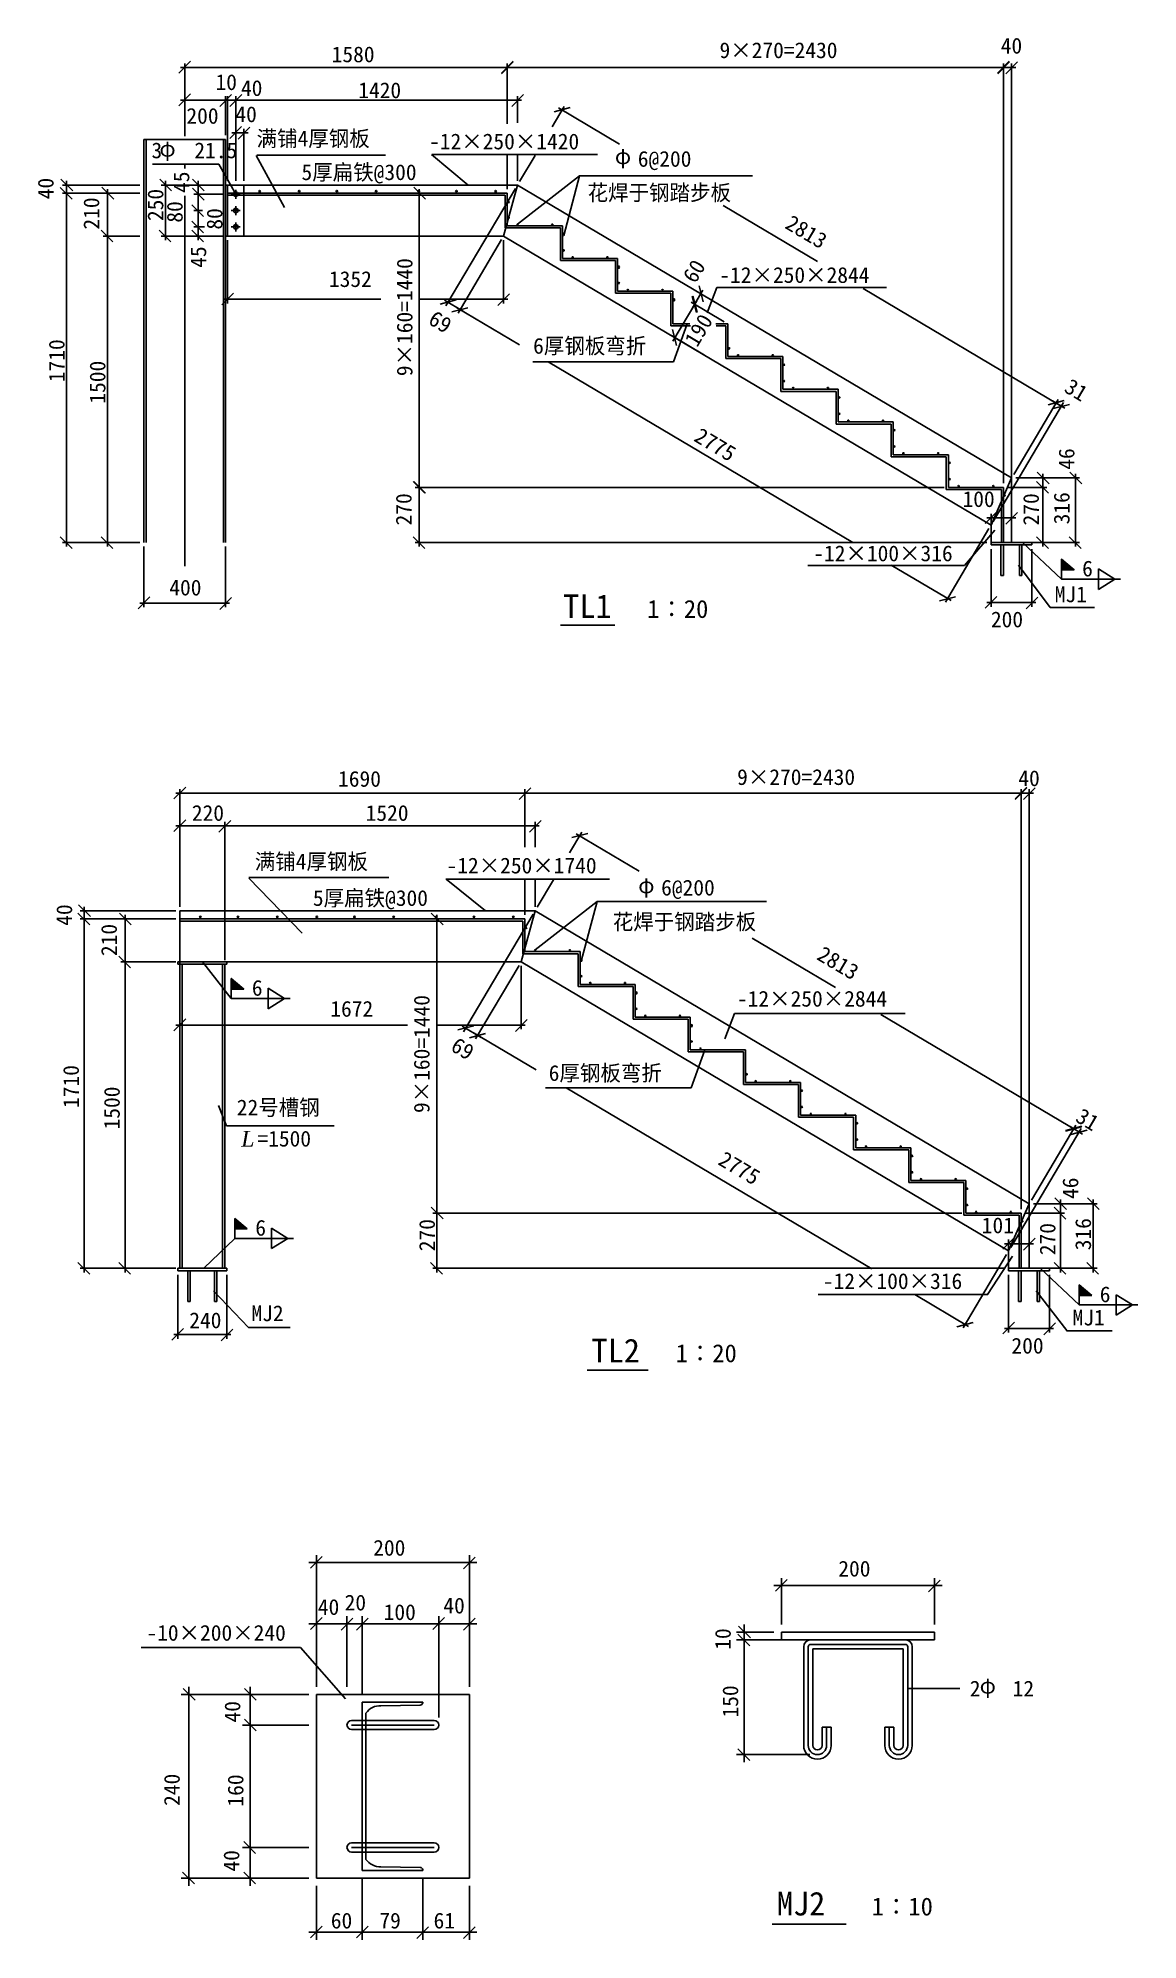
# Model space of a CAD drawing. Header units: metres. Extents: x 4504 to 17972, y 32519 to 55795.
import ezdxf

# ---------------------------------------------------------------- set-up
doc = ezdxf.new("R2010")
doc.units = ezdxf.units.M
for name, color, linetype in [('TITLE', 7, 'Continuous'), ('尺寸', 42, 'Continuous'), ('引线', 9, 'Continuous'), ('文字', 3, 'Continuous'), ('标题', 4, 'Continuous'), ('梯板', 11, 'Continuous'), ('梯梁', 4, 'Continuous'), ('砖墙', 4, 'Continuous'), ('虚线', 1, 'Continuous'), ('螺栓', 11, 'Continuous'), ('轴线', 6, 'Continuous'), ('钢柱', 4, 'Continuous'), ('钢筋', 2, 'Continuous')]:
    doc.layers.add(name, color=color, linetype=linetype)

# ---------------------------------------------------------------- blocks, each defined once
blk = doc.blocks.new('_ARCHTICK')
at = {"color": 0, "linetype": 'ByBlock'}
blk.add_lwpolyline([(-0.76, -0.82), (0.77, 0.73)], dxfattribs=at)

msp = doc.modelspace()

# ---------------------------------------------------------------- hatches: boundary and pattern name
at = {"layer": '梯板'}
h = msp.add_hatch(dxfattribs=at)
h.set_pattern_fill('SOLID')
h.paths.add_polyline_path([(17036.72, 49417.67), (17036.72, 49287.91), (17190.19, 49287.91)])
h = msp.add_hatch(dxfattribs=at)
h.set_pattern_fill('SOLID')
h.paths.add_polyline_path([(6870.54, 44285.44), (6870.54, 44155.68), (7024.01, 44155.68)])
h = msp.add_hatch(dxfattribs=at)
h.set_pattern_fill('SOLID')
h.paths.add_polyline_path([(6912.56, 41349.57), (6912.56, 41219.81), (7066.03, 41219.81)])
h = msp.add_hatch(dxfattribs=at)
h.set_pattern_fill('SOLID')
h.paths.add_polyline_path([(17252.35, 40535.44), (17252.35, 40405.68), (17405.83, 40405.68)])

# ---------------------------------------------------------------- linework, layer by layer
at = {"layer": '尺寸'}
for p, q in [((6250.32, 55434.25), (10300.32, 55434.25)), ((6300.32, 54605.04), (6300.32, 55484.25)), ((16375.32, 55434.25), (10200.32, 55434.25)), ((10250.32, 54744.18), (10250.32, 55484.25)), ((16275.32, 55434.25), (16475.32, 55434.25)), ((16325.32, 50346.02), (16325.32, 55484.25)), ((16325.32, 50346.02), (16325.32, 55484.25)), ((16425.32, 50346.02), (16425.32, 55484.25)), ((6850.32, 55034.25), (6250.32, 55034.25)), ((6300.32, 54605.04), (6300.32, 55084.25)), ((6800.32, 55034.25), (6750.32, 55034.25)), ((6975.32, 55034.25), (6775.32, 55034.25)), ((6775.32, 55034.25), (10425.8, 55034.25)), ((6800.32, 54605.04), (6800.32, 55084.25)), ((6800.32, 54605.04), (6800.32, 55084.25)), ((6825.32, 54046.02), (6825.32, 55084.25)), ((6825.32, 54046.02), (6825.32, 55084.25)), ((6825.32, 54615.14), (6825.32, 55084.25)), ((6825.32, 55034.25), (6875.32, 55034.25)), ((6925.32, 54046.02), (6925.32, 55084.25)), ((10375.8, 54756.98), (10375.8, 55084.25)), ((10797.72, 54708), (10945.24, 54956.95)), ((10876.74, 54939.42), (11624.45, 54496.33)), ((6800.32, 54555.04), (5800.32, 54555.04)), ((7075.32, 54634.25), (6875.32, 54634.25)), ((6925.32, 54046.02), (6925.32, 54684.25)), ((7025.32, 54046.02), (7025.32, 54684.25)), ((10250.32, 53946.02), (10250.32, 54363.26)), ((10375.8, 54046.02), (10375.8, 54366.46)), ((10401.29, 54039.03), (10590.62, 54358.52)), ((4853.52, 54046.02), (4853.52, 53846.02)), ((6063.1, 54046.02), (6063.1, 53321.02)), ((6463.1, 53833.52), (6463.1, 54046.02)), ((5750.32, 53996.02), (4803.52, 53996.02)), ((5750.32, 53896.02), (4803.52, 53896.02)), ((5750.32, 53896.02), (4803.52, 53896.02)), ((4853.52, 49571.02), (4853.52, 53946.02)), ((5750.32, 53896.02), (5303.52, 53896.02)), ((5353.52, 53946.02), (5353.52, 53321.02)), ((6775.32, 53996.02), (6013.1, 53996.02)), ((6775.32, 53996.02), (6413.1, 53996.02)), ((6775.32, 53883.52), (6413.1, 53883.52)), ((6775.32, 53883.52), (6413.1, 53883.52)), ((6463.1, 53633.52), (6463.1, 53933.52)), ((10200.32, 53896.02), (9122.46, 53896.02)), ((9172.46, 50246.02), (9172.46, 53946.02)), ((10350.31, 53953), (9499, 52516.42)), ((6519.1, 53683.52), (6413.1, 53683.52)), ((6463.1, 53733.52), (6463.1, 53433.52)), ((12892.76, 53744.74), (14046.22, 53061.21)), ((5750.32, 53371.02), (5303.52, 53371.02)), ((5750.32, 53371.02), (5303.52, 53371.02)), ((5353.52, 49571.02), (5353.52, 53421.02)), ((6775.32, 53371.02), (6013.1, 53371.02)), ((6541.46, 53483.52), (6413.1, 53483.52)), ((6775.32, 53371.02), (6413.1, 53371.02)), ((6463.1, 53533.52), (6463.1, 53321.02)), ((6825.32, 53321.02), (6825.32, 52547.23)), ((10179.03, 53328), (9646.35, 52429.1)), ((10179.03, 53328), (9646.35, 52429.1)), ((10204.52, 53321.02), (10204.52, 52547.23)), ((12518.31, 52493.91), (12645.76, 52708.98)), ((14606.22, 52729.36), (17012.28, 51303.54)), ((8701.82, 52597.23), (6775.32, 52597.23)), ((10254.52, 52597.23), (9176.8, 52597.23)), ((9481.48, 52584.92), (9714.85, 52446.62)), ((10400.78, 52040.15), (9628.83, 52497.6)), ((12569.29, 52579.94), (12276.15, 52085.27)), ((12907.31, 52321.51), (12500.78, 52562.41)), ((12907.31, 52321.51), (12500.78, 52562.41)), ((12665.15, 51912.87), (12258.63, 52153.77)), ((14482.12, 49621.58), (10748.41, 51834.15)), ((16198.48, 49877.17), (17061.05, 51332.76)), ((16450.81, 50454.13), (16994.76, 51372.05)), ((16450.81, 50454.13), (16994.76, 51372.05)), ((17078.58, 51264.26), (16926.26, 51354.52)), ((15600.32, 50296.02), (9122.46, 50296.02)), ((15600.32, 50296.02), (9122.46, 50296.02)), ((9172.46, 50346.02), (9172.46, 49571.02)), ((16375.32, 50296.02), (16856.2, 50296.02)), ((16375.32, 50296.02), (16856.2, 50296.02)), ((16475.32, 50411.12), (16856.2, 50411.12)), ((16475.32, 50411.12), (17256.2, 50411.12)), ((16806.2, 50246.02), (16806.2, 50461.12)), ((16806.2, 50346.02), (16806.2, 49571.02)), ((17206.2, 50461.12), (17206.2, 49571.02)), ((16475.32, 49921.38), (16122.99, 49921.38)), ((16172.99, 49671.02), (16172.99, 49971.38)), ((16425.32, 49671.02), (16425.32, 49971.38)), ((5750.32, 49621.02), (4803.52, 49621.02)), ((5750.32, 49621.02), (5303.52, 49621.02)), ((16122.99, 49621.02), (9122.46, 49621.02)), ((16147.5, 49791.14), (15614.81, 48892.23)), ((16475.32, 49621.02), (16856.2, 49621.02)), ((16475.32, 49621.02), (17256.2, 49621.02)), ((5800.32, 49571.02), (5800.32, 48829.65)), ((6800.32, 49571.02), (6800.32, 48829.65)), ((16172.99, 49541.02), (16172.99, 48835.38)), ((16672.99, 49541.02), (16672.99, 48835.38)), ((15683.32, 48909.76), (14950.01, 49344.31)), ((16122.99, 48885.38), (16722.99, 48885.38)), ((5750.32, 48879.65), (6850.32, 48879.65)), ((6240.95, 45163.8), (6240.95, 46602.03)), ((10465.95, 45893.63), (10465.95, 46602.03)), ((16540.95, 41463.8), (16540.95, 46602.03)), ((16540.95, 41463.8), (16540.95, 46602.03)), ((16640.95, 41463.8), (16640.95, 46602.03)), ((6190.95, 46552.03), (10515.95, 46552.03)), ((16590.95, 46552.03), (10415.95, 46552.03)), ((16490.95, 46552.03), (16690.95, 46552.03)), ((6840.95, 46152.03), (6190.95, 46152.03)), ((6240.95, 45163.8), (6240.95, 46202.03)), ((6740.95, 46152.03), (10641.43, 46152.03)), ((6790.95, 44508.8), (6790.95, 46202.03)), ((6790.95, 44508.8), (6790.95, 46202.03)), ((10591.43, 45893.63), (10591.43, 46202.03)), ((11010.79, 45821.47), (11160.87, 46074.72)), ((11092.37, 46057.2), (11863.68, 45600.13)), ((10465.95, 45063.8), (10465.95, 45510.34)), ((10591.43, 45163.8), (10591.43, 45489.28)), ((10616.92, 45156.81), (10817.06, 45494.54)), ((5069.15, 45163.8), (5069.15, 44963.8)), ((6190.95, 45113.8), (5019.15, 45113.8)), ((6190.95, 45013.8), (5019.15, 45013.8)), ((6190.95, 45013.8), (5019.15, 45013.8)), ((5069.15, 40688.8), (5069.15, 45063.8)), ((6190.95, 45013.8), (5519.15, 45013.8)), ((5569.15, 45063.8), (5569.15, 44438.8)), ((10415.95, 45013.8), (9338.09, 45013.8)), ((9388.09, 41363.8), (9388.09, 45063.8)), ((10565.94, 45070.78), (9714.63, 43634.19)), ((13247.74, 44779.94), (14270.39, 44173.92)), ((6190.95, 44488.8), (5519.15, 44488.8)), ((6190.95, 44488.8), (5519.15, 44488.8)), ((5569.15, 40688.8), (5569.15, 44538.8)), ((6240.95, 44438.8), (6240.95, 43665)), ((10394.67, 44445.78), (9861.98, 43546.87)), ((10394.67, 44445.78), (9861.98, 43546.87)), ((10420.16, 44438.8), (10420.16, 43665)), ((14822.51, 43846.74), (17227.92, 42421.32)), ((9029.15, 43715), (6190.95, 43715)), ((10470.16, 43715), (9394.58, 43715)), ((9697.11, 43702.7), (9930.49, 43564.4)), ((10602.31, 43166.28), (9844.46, 43615.38)), ((14713.04, 40730.29), (10972.57, 42946.87)), ((16414.11, 40994.94), (17276.68, 42450.54)), ((16666.44, 41571.91), (17210.39, 42489.82)), ((16666.44, 41571.91), (17210.39, 42489.82)), ((17294.21, 42382.03), (17141.89, 42472.3)), ((9388.09, 41463.8), (9388.09, 40688.8)), ((16690.95, 41528.9), (17471.83, 41528.9)), ((16690.95, 41528.9), (17071.83, 41528.9)), ((17021.83, 41363.8), (17021.83, 41578.9)), ((17021.83, 41463.8), (17021.83, 40688.8)), ((17421.83, 41578.9), (17421.83, 40688.8)), ((15815.95, 41413.8), (9338.09, 41413.8)), ((15815.95, 41413.8), (9338.09, 41413.8)), ((16590.95, 41413.8), (17071.83, 41413.8)), ((16590.95, 41413.8), (17071.83, 41413.8)), ((16690.95, 41039.16), (16338.62, 41039.16)), ((16388.62, 40788.8), (16388.62, 41089.16)), ((16640.95, 40788.8), (16640.95, 41089.16)), ((6190.95, 40738.8), (5019.15, 40738.8)), ((6190.95, 40738.8), (5519.15, 40738.8)), ((16338.62, 40738.8), (9338.09, 40738.8)), ((16363.13, 40908.91), (15830.44, 40010.01)), ((16690.95, 40738.8), (17471.83, 40738.8)), ((16690.95, 40738.8), (17071.83, 40738.8)), ((6215.95, 40658.8), (6215.95, 39876.74)), ((6815.95, 40658.8), (6815.95, 39876.74)), ((16388.62, 40658.8), (16388.62, 39953.15)), ((16888.62, 40658.8), (16888.62, 39953.15)), ((15898.95, 40027.53), (15240.36, 40417.8)), ((6165.95, 39926.74), (6865.95, 39926.74)), ((16338.62, 40003.15), (16938.62, 40003.15)), ((9878.81, 37136.35), (7818.98, 37136.35)), ((7912.61, 35617.29), (7912.61, 37229.98)), ((9785.18, 35617.29), (9785.18, 37229.98)), ((13513.69, 36854.86), (15573.59, 36854.86)), ((13607.32, 36379.27), (13607.32, 36948.5)), ((15479.96, 36379.27), (15479.96, 36948.5)), ((8380.74, 36387.3), (7818.98, 36387.3)), ((7912.61, 35617.29), (7912.61, 36480.93)), ((8568.04, 36387.3), (8193.47, 36387.3)), ((8287.11, 35617.29), (8287.11, 36480.93)), ((8287.11, 35617.29), (8287.11, 36480.93)), ((8380.77, 36387.3), (9504.32, 36387.3)), ((8474.41, 35617.29), (8474.41, 36480.93)), ((8474.41, 35523.66), (8474.41, 36480.93)), ((9317.06, 36387.3), (9878.81, 36387.3)), ((9410.69, 35242.76), (9410.69, 36480.93)), ((9410.69, 35242.76), (9410.69, 36480.93)), ((9785.18, 35617.29), (9785.18, 36480.93)), ((13150.25, 36379.27), (13150.25, 36098.37)), ((13513.69, 36285.64), (13056.62, 36285.64)), ((13513.69, 36192.01), (13056.62, 36192.01)), ((13869.49, 36192.01), (13056.62, 36192.01)), ((13150.25, 36285.64), (13150.25, 34693.9)), ((6350.73, 35617.29), (6350.73, 33182.86)), ((7099.79, 35055.5), (7099.79, 35617.29)), ((7818.98, 35523.66), (6257.1, 35523.66)), ((7818.98, 35523.66), (7006.16, 35523.66)), ((7818.98, 35149.13), (7006.16, 35149.13)), ((7818.98, 35149.13), (7006.16, 35149.13)), ((7099.79, 33557.39), (7099.79, 35242.76)), ((13953.76, 34787.53), (13056.62, 34787.53)), ((7818.98, 33651.02), (7006.16, 33651.02)), ((7818.98, 33651.02), (7006.16, 33651.02)), ((7099.79, 33744.65), (7099.79, 33182.86)), ((7818.98, 33276.49), (6257.1, 33276.49)), ((7818.98, 33276.49), (7006.16, 33276.49)), ((7912.61, 33182.86), (7912.61, 32518.76)), ((8474.41, 33276.49), (8474.41, 32518.76)), ((8474.41, 33276.49), (8474.41, 32518.76)), ((9214.1, 33276.49), (9214.1, 32518.76)), ((9214.1, 33182.86), (9214.1, 32518.76)), ((9785.18, 33182.86), (9785.18, 32518.76)), ((8568.04, 32612.4), (7818.98, 32612.4)), ((8380.77, 32612.4), (9307.73, 32612.4)), ((9120.47, 32612.4), (9878.81, 32612.4))]:
    msp.add_line(p, q, dxfattribs=at)
at = {"layer": '引线'}
for p, q in [((6719.77, 54250.65), (5905.93, 54250.65)), ((6925.32, 53883.52), (6719.61, 54249.99)), ((7173.9, 54359.31), (7521.73, 53721.02)), ((8758.91, 54362.25), (7181.79, 54362.25)), ((9769.18, 53996.02), (9323.14, 54368.34)), ((11354.33, 54368.67), (9324.02, 54368.67)), ((11132.88, 54108.39), (10375.32, 53518.83)), ((10940.32, 53378.01), (11132.88, 54108.39)), ((11132.88, 54108.39), (13252.28, 54108.39)), ((12697.48, 52430.2), (12816.22, 52740.48)), ((12816.22, 52740.48), (14892.43, 52740.48)), ((12452.59, 52296.02), (12284.18, 51830.4)), ((12284.18, 51830.4), (10560.73, 51830.4)), ((15849.33, 49338.56), (16221, 49771.02)), ((17036.72, 49172.3), (16557.14, 49621.02)), ((13927.95, 49338.93), (15848.78, 49338.93)), ((16898.19, 48826.15), (16509.07, 49345.08)), ((17756.56, 49172.3), (17036.72, 49172.3)), ((17688.25, 49172.3), (17487.56, 49297.34)), ((17487.56, 49297.34), (17487.56, 49172.3)), ((17688.25, 49172.3), (17487.56, 49047.26)), ((17487.56, 49047.26), (17487.56, 49172.3)), ((17440.47, 48823.68), (16895.64, 48823.68)), ((8799.92, 45519.94), (7083.55, 45519.94)), ((7086.9, 45512.38), (7737.36, 44838.8)), ((11503.07, 45499.9), (9495.83, 45499.9)), ((9984.81, 45113.8), (9499.64, 45501.55)), ((11348.51, 45226.16), (10590.95, 44636.61)), ((11155.95, 44495.78), (11348.51, 45226.16)), ((11348.51, 45226.16), (13422.76, 45226.16)), ((6870.54, 44040.08), (6515.95, 44488.8)), ((7590.38, 44040.08), (6870.54, 44040.08)), ((7522.07, 44040.08), (7321.38, 44165.12)), ((7321.38, 44165.12), (7321.38, 44040.08)), ((7522.07, 44040.08), (7321.38, 43915.04)), ((7321.38, 43915.04), (7321.38, 44040.08)), ((12913.11, 43547.97), (13031.85, 43858.26)), ((13031.85, 43858.26), (15120.79, 43858.26)), ((12668.22, 43413.8), (12499.81, 42948.17)), ((12499.81, 42948.17), (10717.65, 42948.17)), ((6712.37, 42730.86), (6810.72, 42482.67)), ((6810.72, 42482.67), (8128.1, 42482.67)), ((7564.09, 41104.21), (7363.39, 41229.25)), ((7363.39, 41229.25), (7363.39, 41104.21)), ((6912.56, 41104.21), (6532.97, 40738.8)), ((7632.39, 41104.21), (6912.56, 41104.21)), ((7564.09, 41104.21), (7363.39, 40979.16)), ((7363.39, 40979.16), (7363.39, 41104.21)), ((16131.51, 40417.66), (16436.63, 40888.8)), ((17252.35, 40290.08), (16772.77, 40738.8)), ((7079.69, 40014.14), (6652.04, 40462.85)), ((14056.64, 40417.74), (16133.22, 40417.74)), ((17102.31, 39977.1), (16724.7, 40462.85)), ((17972.19, 40290.08), (17252.35, 40290.08)), ((17903.89, 40290.08), (17703.19, 40415.12)), ((17703.19, 40415.12), (17703.19, 40290.08)), ((17903.89, 40290.08), (17703.19, 40165.04)), ((17703.19, 40165.04), (17703.19, 40290.08)), ((7589.29, 40014.14), (7079.69, 40014.14)), ((17655.93, 39974.15), (17098.94, 39974.15)), ((7716.93, 36096.38), (5767.18, 36096.38)), ((8268.34, 35467.75), (7716.93, 36096.38)), ((15156.22, 35595.67), (15789.8, 35595.67))]:
    msp.add_line(p, q, dxfattribs=at)
at = {"layer": '文字'}
for p, q in [((8343.29, 35205.31), (9354.51, 35205.31)), ((8343.29, 35149.13), (9354.51, 35149.13)), ((8343.29, 35092.95), (9354.51, 35092.95)), ((8343.29, 33707.2), (9354.51, 33707.2)), ((8343.29, 33651.02), (9354.51, 33651.02)), ((8343.29, 33594.84), (9354.51, 33594.84))]:
    msp.add_line(p, q, dxfattribs=at)
for centre, start, end in [((8343.29, 35149.13), 90, 270), ((9354.51, 35149.13), 270, 90), ((8343.29, 33651.02), 90, 270), ((9354.51, 33651.02), 270, 90)]:
    msp.add_arc(centre, 56.18, start, end, dxfattribs=at)
at = {"layer": '标题'}
for p, q in [((10901.62, 48608.2), (11566.44, 48608.2)), ((11227.81, 39490.94), (11973.64, 39490.94)), ((13492.22, 32713.74), (14398.34, 32713.74))]:
    msp.add_line(p, q, dxfattribs=at)
at = {"layer": '梯板'}
for p, q in [((10250.32, 53896.02), (6825.32, 53896.02)), ((10225.32, 53871.02), (6825.32, 53871.02)), ((10204.52, 53371.02), (10375.8, 53996.02)), ((10225.32, 53471.02), (10225.32, 53871.02)), ((10250.32, 53496.02), (10250.32, 53896.02)), ((10900.32, 53471.02), (10225.32, 53471.02)), ((10925.32, 53496.02), (10250.32, 53496.02)), ((10900.32, 53071.02), (10900.32, 53471.02)), ((10925.32, 53096.02), (10925.32, 53496.02)), ((11575.32, 53071.02), (10900.32, 53071.02)), ((11600.32, 53096.02), (10925.32, 53096.02)), ((11575.32, 52671.02), (11575.32, 53071.02)), ((11600.32, 52696.02), (11600.32, 53096.02)), ((12250.32, 52671.02), (11575.32, 52671.02)), ((12275.32, 52696.02), (11600.32, 52696.02)), ((12250.32, 52271.02), (12250.32, 52671.02)), ((12275.32, 52296.02), (12275.32, 52696.02)), ((12492.28, 52271.02), (12250.32, 52271.02)), ((12484.69, 52296.02), (12275.32, 52296.02)), ((12950.32, 52296.02), (12803.41, 52296.02)), ((12925.32, 52271.02), (12807.2, 52271.02)), ((12925.32, 51871.02), (12925.32, 52271.02)), ((12950.32, 51896.02), (12950.32, 52296.02)), ((13600.32, 51871.02), (12925.32, 51871.02)), ((13625.32, 51896.02), (12950.32, 51896.02)), ((13600.32, 51471.02), (13600.32, 51871.02)), ((13625.32, 51496.02), (13625.32, 51896.02)), ((14275.32, 51471.02), (13600.32, 51471.02)), ((14300.32, 51496.02), (13625.32, 51496.02)), ((14275.32, 51071.02), (14275.32, 51471.02)), ((14300.32, 51096.02), (14300.32, 51496.02)), ((14950.32, 51071.02), (14275.32, 51071.02)), ((14975.32, 51096.02), (14300.32, 51096.02)), ((14950.32, 50671.02), (14950.32, 51071.02)), ((14975.32, 50696.02), (14975.32, 51096.02)), ((15625.32, 50671.02), (14950.32, 50671.02)), ((15650.32, 50696.02), (14975.32, 50696.02)), ((15625.32, 50271.02), (15625.32, 50671.02)), ((15650.32, 50296.02), (15650.32, 50696.02)), ((16325.32, 50296.02), (15650.32, 50296.02)), ((16172.99, 49834.15), (16425.32, 50411.12)), ((16325.32, 49621.02), (16325.32, 50296.02)), ((16300.32, 50271.02), (15625.32, 50271.02)), ((16300.32, 49621.02), (16300.32, 50271.02)), ((16172.99, 49621.02), (16672.99, 49621.02)), ((16172.99, 49591.02), (16172.99, 49621.02)), ((16672.99, 49591.02), (16172.99, 49591.02)), ((16672.99, 49621.02), (16672.99, 49591.02)), ((17036.72, 49172.3), (17036.72, 49417.67)), ((17036.72, 49417.67), (17190.19, 49287.91)), ((17190.19, 49287.91), (17036.72, 49287.91)), ((6240.95, 45113.8), (6240.95, 44488.8)), ((10465.95, 45013.8), (6240.95, 45013.8)), ((10440.95, 44988.8), (6240.95, 44988.8)), ((10420.16, 44488.8), (10591.43, 45113.8)), ((10440.95, 44588.8), (10440.95, 44988.8)), ((10465.95, 44613.8), (10465.95, 45013.8)), ((6815.95, 44488.8), (6215.95, 44488.8)), ((6215.95, 44488.8), (6215.95, 44458.8)), ((6215.95, 44458.8), (6815.95, 44458.8)), ((6815.95, 44458.8), (6815.95, 44488.8)), ((11115.95, 44588.8), (10440.95, 44588.8)), ((11140.95, 44613.8), (10465.95, 44613.8)), ((11115.95, 44188.8), (11115.95, 44588.8)), ((11140.95, 44213.8), (11140.95, 44613.8)), ((6870.54, 44040.08), (6870.54, 44285.44)), ((6870.54, 44285.44), (7024.01, 44155.68)), ((7024.01, 44155.68), (6870.54, 44155.68)), ((11790.95, 44188.8), (11115.95, 44188.8)), ((11815.95, 44213.8), (11140.95, 44213.8)), ((11790.95, 43788.8), (11790.95, 44188.8)), ((11815.95, 43813.8), (11815.95, 44213.8)), ((12465.95, 43788.8), (11790.95, 43788.8)), ((12490.95, 43813.8), (11815.95, 43813.8)), ((12465.95, 43388.8), (12465.95, 43788.8)), ((12490.95, 43413.8), (12490.95, 43813.8)), ((13140.95, 43388.8), (12465.95, 43388.8)), ((13165.95, 43413.8), (12490.95, 43413.8)), ((13140.95, 42988.8), (13140.95, 43388.8)), ((13165.95, 43013.8), (13165.95, 43413.8)), ((13815.95, 42988.8), (13140.95, 42988.8)), ((13840.95, 43013.8), (13165.95, 43013.8)), ((13815.95, 42588.8), (13815.95, 42988.8)), ((13840.95, 42613.8), (13840.95, 43013.8)), ((14515.95, 42613.8), (13840.95, 42613.8)), ((14515.95, 42213.8), (14515.95, 42613.8)), ((14490.95, 42588.8), (13815.95, 42588.8)), ((14490.95, 42188.8), (14490.95, 42588.8)), ((15165.95, 42188.8), (14490.95, 42188.8)), ((15190.95, 42213.8), (14515.95, 42213.8)), ((15165.95, 41788.8), (15165.95, 42188.8)), ((15190.95, 41813.8), (15190.95, 42213.8)), ((15840.95, 41788.8), (15165.95, 41788.8)), ((15865.95, 41813.8), (15190.95, 41813.8)), ((15840.95, 41388.8), (15840.95, 41788.8)), ((15865.95, 41413.8), (15865.95, 41813.8)), ((16388.62, 40951.93), (16640.95, 41528.9)), ((6912.56, 41104.21), (6912.56, 41349.57)), ((6912.56, 41349.57), (7066.03, 41219.81)), ((7066.03, 41219.81), (6912.56, 41219.81)), ((16515.95, 41388.8), (15840.95, 41388.8)), ((16540.95, 41413.8), (15865.95, 41413.8)), ((16515.95, 40738.8), (16515.95, 41388.8)), ((16540.95, 40738.8), (16540.95, 41413.8)), ((6215.95, 40738.8), (6815.95, 40738.8)), ((6215.95, 40708.8), (6215.95, 40738.8)), ((6815.95, 40738.8), (6815.95, 40708.8)), ((16388.62, 40738.8), (16888.62, 40738.8)), ((16388.62, 40708.8), (16388.62, 40738.8)), ((16888.62, 40738.8), (16888.62, 40708.8)), ((6815.95, 40708.8), (6215.95, 40708.8)), ((6337.31, 40708.8), (6367.31, 40708.8)), ((6337.31, 40333.8), (6337.31, 40708.8)), ((6367.31, 40708.8), (6367.31, 40333.8)), ((6694.6, 40708.8), (6664.6, 40708.8)), ((6664.6, 40708.8), (6664.6, 40333.8)), ((6694.6, 40333.8), (6694.6, 40708.8)), ((16888.62, 40708.8), (16388.62, 40708.8)), ((17252.35, 40290.08), (17252.35, 40535.44)), ((17252.35, 40535.44), (17405.83, 40405.68)), ((6367.31, 40333.8), (6337.31, 40333.8)), ((6664.6, 40333.8), (6694.6, 40333.8)), ((17405.83, 40405.68), (17252.35, 40405.68))]:
    msp.add_line(p, q, dxfattribs=at)
at = {"layer": '梯梁'}
for p, q in [((5800.32, 49621.02), (5800.32, 54555.04)), ((5826.57, 49621.02), (5826.57, 54555.04)), ((6774.07, 49621.02), (6774.07, 54555.04)), ((6800.32, 49621.02), (6800.32, 54555.04)), ((10375.8, 53996.02), (6825.32, 53996.02)), ((6825.32, 53996.02), (6825.32, 53371.02)), ((16425.32, 50411.12), (10375.8, 53996.02)), ((10204.52, 53371.02), (6825.32, 53371.02)), ((16172.99, 49834.15), (10204.52, 53371.02)), ((16425.32, 49621.02), (16425.32, 50411.12)), ((16172.99, 49621.02), (16172.99, 49834.15)), ((16172.99, 49591.02), (16172.99, 49621.02)), ((16294.34, 49591.02), (16324.34, 49591.02)), ((16294.34, 49216.02), (16294.34, 49591.02)), ((16324.34, 49591.02), (16324.34, 49216.02)), ((16551.63, 49591.02), (16521.63, 49591.02)), ((16521.63, 49591.02), (16521.63, 49216.02)), ((16551.63, 49216.02), (16551.63, 49591.02)), ((16324.34, 49216.02), (16294.34, 49216.02)), ((16521.63, 49216.02), (16551.63, 49216.02)), ((10591.43, 45113.8), (6240.95, 45113.8)), ((16640.95, 41528.9), (10591.43, 45113.8)), ((6240.95, 40738.8), (6240.95, 44488.8)), ((10420.16, 44488.8), (6240.95, 44488.8)), ((6267.2, 40738.8), (6267.2, 44458.8)), ((6764.7, 40738.8), (6764.7, 44458.8)), ((6790.95, 40738.8), (6790.95, 44458.8)), ((16388.62, 40951.93), (10420.16, 44488.8)), ((16640.95, 40738.8), (16640.95, 41528.9)), ((16388.62, 40738.8), (16388.62, 40951.93)), ((16388.62, 40708.8), (16388.62, 40738.8)), ((16509.97, 40708.8), (16539.97, 40708.8)), ((16509.97, 40333.8), (16509.97, 40708.8)), ((16539.97, 40708.8), (16539.97, 40333.8)), ((16767.26, 40708.8), (16737.26, 40708.8)), ((16737.26, 40708.8), (16737.26, 40333.8)), ((16767.26, 40333.8), (16767.26, 40708.8)), ((16539.97, 40333.8), (16509.97, 40333.8)), ((16737.26, 40333.8), (16767.26, 40333.8))]:
    msp.add_line(p, q, dxfattribs=at)
at = {"layer": '砖墙'}
for p, q in [((7912.61, 35523.66), (9785.18, 35523.66)), ((7912.61, 33276.49), (7912.61, 35523.66)), ((9785.18, 35523.66), (9785.18, 33276.49)), ((9785.18, 33276.49), (7912.61, 33276.49))]:
    msp.add_line(p, q, dxfattribs=at)
at = {"layer": '虚线'}
for p, q in [((6800.32, 53996.02), (7025.32, 53996.02)), ((6800.32, 53371.02), (6800.32, 53996.02)), ((7025.32, 53996.02), (7025.32, 53371.02)), ((7025.32, 53371.02), (6800.32, 53371.02)), ((8474.41, 35430.03), (8474.41, 33370.13)), ((9214.1, 35430.03), (8474.41, 35430.03)), ((8702.87, 35385.08), (9184.14, 35392.57)), ((9214.1, 35422.54), (9214.1, 35430.03)), ((8519.35, 33504.96), (8519.35, 35295.2)), ((8474.41, 33370.13), (9214.1, 33370.13)), ((9184.14, 33407.58), (8702.87, 33415.07)), ((9214.1, 33370.13), (9214.1, 33377.62))]:
    msp.add_line(p, q, dxfattribs=at)
for centre, radius, start, end in [((8692.53, 35173.91), 211.43, 87.2, 144.99), ((9184.14, 35422.54), 29.96, 270, 0), ((8692.53, 33626.25), 211.43, 215.01, 272.8), ((9184.14, 33377.62), 29.96, 360, 90)]:
    msp.add_arc(centre, radius, start, end, dxfattribs=at)
at = {"layer": '螺栓'}
for p, q in [((6980.32, 53883.52), (6870.32, 53883.52)), ((6925.32, 53828.52), (6925.32, 53938.52)), ((6980.32, 53683.52), (6870.32, 53683.52)), ((6925.32, 53628.52), (6925.32, 53738.52)), ((6925.32, 53428.52), (6925.32, 53538.52)), ((6980.32, 53483.52), (6870.32, 53483.52))]:
    msp.add_line(p, q, dxfattribs=at)
for centre in [(6925.32, 53883.52), (6925.32, 53683.52), (6925.32, 53483.52)]:
    msp.add_circle(centre, 27.5, dxfattribs=at)
at = {"layer": '轴线'}
for p, q in [((6300.32, 54592.38), (6300.32, 55434.25)), ((6300.32, 54200.07), (6300.32, 54247.88)), ((6300.32, 49332.12), (6300.32, 53863.01)), ((13935.03, 36107.74), (13935.03, 34899.89)), ((15124.16, 36135.83), (13963.12, 36135.83)), ((15152.25, 34899.89), (15152.25, 36107.74)), ((14159.75, 34899.89), (14159.75, 35124.6)), ((14927.53, 35124.6), (14927.53, 34899.89))]:
    msp.add_line(p, q, dxfattribs=at)
for centre, radius, start, end in [((13963.12, 36107.74), 28.09, 90, 180), ((15124.16, 36107.74), 28.09, 0, 90), ((14047.39, 34899.89), 112.36, 180, 0), ((15039.89, 34899.89), 112.36, 180, 0)]:
    msp.add_arc(centre, radius, start, end, dxfattribs=at)
at = {"layer": '钢柱'}
for p, q in [((13607.32, 36285.64), (15479.96, 36285.64)), ((13607.32, 36285.64), (13607.32, 36192.01)), ((13607.32, 36192.01), (15479.96, 36192.01)), ((13878.85, 36107.74), (13878.85, 34899.89)), ((15124.16, 36192.01), (13963.12, 36192.01)), ((15096.07, 36079.65), (13991.21, 36079.65)), ((13991.21, 36079.65), (13991.21, 34899.89)), ((15096.07, 34899.89), (15096.07, 36079.65)), ((15208.43, 34899.89), (15208.43, 36107.74)), ((15479.96, 36285.64), (15479.96, 36192.01)), ((14103.57, 35124.6), (14215.93, 35124.6)), ((14103.57, 34899.89), (14103.57, 35124.6)), ((14215.93, 34899.89), (14215.93, 35124.6)), ((14871.35, 35124.6), (14983.71, 35124.6)), ((14871.35, 35124.6), (14871.35, 34899.89)), ((14983.71, 35124.6), (14983.71, 34899.89))]:
    msp.add_line(p, q, dxfattribs=at)
for centre, radius, start, end in [((13963.12, 36107.74), 84.27, 90, 180), ((15124.16, 36107.74), 84.27, 0, 90), ((14047.39, 34899.89), 168.54, 180, 0), ((14047.39, 34899.89), 56.18, 180, 0), ((15039.89, 34899.89), 168.54, 180, 0), ((15039.89, 34899.89), 56.18, 180, 0)]:
    msp.add_arc(centre, radius, start, end, dxfattribs=at)
at = {"layer": '钢筋'}
for centre, radius, start, end in [((7217.29, 53919.76), 9.77, 0, 180), ((7217.29, 53919.76), 9.77, 180, 0), ((7702.22, 53919.76), 9.77, 0, 180), ((7702.22, 53919.76), 9.77, 180, 0), ((8163.38, 53919.76), 9.77, 0, 180), ((8163.38, 53919.76), 9.77, 180, 0), ((8643.55, 53919.76), 9.77, 0, 180), ((8643.55, 53919.76), 9.77, 180, 0), ((9166.1, 53919.76), 9.77, 0, 180), ((9166.1, 53919.76), 9.77, 180, 0), ((9627.25, 53919.76), 9.77, 0, 180), ((9627.25, 53919.76), 9.77, 180, 0), ((10107.43, 53919.76), 9.77, 0, 180), ((10107.43, 53919.76), 9.77, 180, 0), ((10265.32, 53785.82), 7.81, 0, 180), ((10265.32, 53785.82), 7.81, 180, 0), ((10265.32, 53596.02), 7.81, 0, 180), ((10265.32, 53596.02), 7.81, 180, 0), ((10375.32, 53511.02), 7.81, 0, 180), ((10375.32, 53511.02), 7.81, 0, 180), ((10375.32, 53511.02), 7.81, 180, 0), ((10375.32, 53511.02), 7.81, 180, 0), ((10800.32, 53511.02), 7.81, 0, 180), ((10800.32, 53511.02), 7.81, 180, 0), ((10940.32, 53396.02), 7.81, 0, 180), ((10940.32, 53396.02), 7.81, 180, 0), ((10940.32, 53385.82), 7.81, 0, 180), ((10940.32, 53385.82), 7.81, 180, 0), ((10940.32, 53196.02), 7.81, 0, 180), ((10940.32, 53196.02), 7.81, 0, 180), ((10940.32, 53196.02), 7.81, 180, 0), ((10940.32, 53196.02), 7.81, 180, 0), ((11050.32, 53111.02), 7.81, 0, 180), ((11050.32, 53111.02), 7.81, 180, 0), ((11475.32, 53111.02), 7.81, 0, 180), ((11475.32, 53111.02), 7.81, 180, 0), ((11615.32, 52996.02), 7.81, 0, 180), ((11615.32, 52996.02), 7.81, 180, 0), ((11615.32, 52985.82), 7.81, 0, 180), ((11615.32, 52985.82), 7.81, 180, 0), ((11615.32, 52796.02), 7.81, 0, 180), ((11615.32, 52796.02), 7.81, 0, 180), ((11615.32, 52796.02), 7.81, 180, 0), ((11615.32, 52796.02), 7.81, 180, 0), ((11725.32, 52711.02), 7.81, 0, 180), ((11725.32, 52711.02), 7.81, 180, 0), ((12150.32, 52711.02), 7.81, 0, 180), ((12150.32, 52711.02), 7.81, 180, 0), ((12290.32, 52596.02), 7.81, 0, 180), ((12290.32, 52596.02), 7.81, 180, 0), ((12290.32, 52585.82), 7.81, 0, 180), ((12290.32, 52585.82), 7.81, 180, 0), ((12965.32, 51996.02), 7.81, 0, 180), ((12965.32, 51996.02), 7.81, 0, 180), ((12965.32, 51996.02), 7.81, 180, 0), ((12965.32, 51996.02), 7.81, 180, 0), ((13075.32, 51911.02), 7.81, 0, 180), ((13075.32, 51911.02), 7.81, 180, 0), ((13500.32, 51911.02), 7.81, 0, 180), ((13500.32, 51911.02), 7.81, 180, 0), ((13640.32, 51796.02), 7.81, 0, 180), ((13640.32, 51796.02), 7.81, 180, 0), ((13640.32, 51596.02), 7.81, 0, 180), ((13640.32, 51596.02), 7.81, 180, 0), ((13750.32, 51511.02), 7.81, 0, 180), ((13750.32, 51511.02), 7.81, 180, 0), ((14175.32, 51511.02), 7.81, 0, 180), ((14175.32, 51511.02), 7.81, 180, 0), ((14315.32, 51396.02), 7.81, 0, 180), ((14315.32, 51396.02), 7.81, 180, 0), ((14315.32, 51196.02), 7.81, 0, 180), ((14315.32, 51196.02), 7.81, 180, 0), ((14425.32, 51111.02), 7.81, 0, 180), ((14425.32, 51111.02), 7.81, 180, 0), ((14850.32, 51111.02), 7.81, 0, 180), ((14850.32, 51111.02), 7.81, 180, 0), ((14990.32, 50996.02), 7.81, 0, 180), ((14990.32, 50996.02), 7.81, 180, 0), ((14990.32, 50796.02), 7.81, 0, 180), ((14990.32, 50796.02), 7.81, 180, 0), ((15100.32, 50711.02), 7.81, 0, 180), ((15100.32, 50711.02), 7.81, 180, 0), ((15525.32, 50711.02), 7.81, 0, 180), ((15525.32, 50711.02), 7.81, 180, 0), ((15665.32, 50596.02), 7.81, 0, 180), ((15665.32, 50596.02), 7.81, 180, 0), ((15665.32, 50396.02), 7.81, 0, 180), ((15665.32, 50396.02), 7.81, 180, 0), ((15775.32, 50311.02), 7.81, 0, 180), ((15775.32, 50311.02), 7.81, 180, 0), ((16200.32, 50311.02), 7.81, 0, 180), ((16200.32, 50311.02), 7.81, 180, 0), ((16340.32, 50196.02), 7.81, 0, 180), ((16340.32, 50196.02), 7.81, 180, 0), ((6491.59, 45037.54), 9.77, 0, 180), ((6491.59, 45037.54), 9.77, 180, 0), ((6952.75, 45037.54), 9.77, 0, 180), ((6952.75, 45037.54), 9.77, 180, 0), ((7432.92, 45037.54), 9.77, 0, 180), ((7432.92, 45037.54), 9.77, 180, 0), ((7917.85, 45037.54), 9.77, 0, 180), ((7917.85, 45037.54), 9.77, 180, 0), ((8379.01, 45037.54), 9.77, 0, 180), ((8379.01, 45037.54), 9.77, 180, 0), ((8859.18, 45037.54), 9.77, 0, 180), ((8859.18, 45037.54), 9.77, 180, 0), ((9381.73, 45037.54), 9.77, 0, 180), ((9381.73, 45037.54), 9.77, 180, 0), ((9842.89, 45037.54), 9.77, 0, 180), ((9842.89, 45037.54), 9.77, 180, 0), ((10323.06, 45037.54), 9.77, 0, 180), ((10323.06, 45037.54), 9.77, 180, 0), ((10480.95, 44903.6), 7.81, 0, 180), ((10480.95, 44903.6), 7.81, 180, 0), ((10480.95, 44713.8), 7.81, 0, 180), ((10480.95, 44713.8), 7.81, 180, 0), ((10590.95, 44628.8), 7.81, 0, 180), ((10590.95, 44628.8), 7.81, 0, 180), ((10590.95, 44628.8), 7.81, 180, 0), ((10590.95, 44628.8), 7.81, 180, 0), ((11015.95, 44628.8), 7.81, 0, 180), ((11015.95, 44628.8), 7.81, 180, 0), ((11155.95, 44513.8), 7.81, 0, 180), ((11155.95, 44513.8), 7.81, 180, 0), ((11155.95, 44503.6), 7.81, 0, 180), ((11155.95, 44503.6), 7.81, 180, 0), ((11155.95, 44313.8), 7.81, 0, 180), ((11155.95, 44313.8), 7.81, 0, 180), ((11155.95, 44313.8), 7.81, 180, 0), ((11155.95, 44313.8), 7.81, 180, 0), ((11265.95, 44228.8), 7.81, 0, 180), ((11265.95, 44228.8), 7.81, 180, 0), ((11690.95, 44228.8), 7.81, 0, 180), ((11690.95, 44228.8), 7.81, 180, 0), ((11830.95, 44113.8), 7.81, 0, 180), ((11830.95, 44113.8), 7.81, 180, 0), ((11830.95, 44103.6), 7.81, 0, 180), ((11830.95, 44103.6), 7.81, 180, 0), ((11830.95, 43913.8), 7.81, 0, 180), ((11830.95, 43913.8), 7.81, 0, 180), ((11830.95, 43913.8), 7.81, 180, 0), ((11830.95, 43913.8), 7.81, 180, 0), ((11940.95, 43828.8), 7.81, 0, 180), ((11940.95, 43828.8), 7.81, 180, 0), ((12365.95, 43828.8), 7.81, 0, 180), ((12365.95, 43828.8), 7.81, 180, 0), ((12505.95, 43713.8), 7.81, 0, 180), ((12505.95, 43713.8), 7.81, 180, 0), ((12505.95, 43703.6), 7.81, 0, 180), ((12505.95, 43703.6), 7.81, 180, 0), ((12505.95, 43513.8), 7.81, 0, 180), ((12505.95, 43513.8), 7.81, 0, 180), ((12505.95, 43513.8), 7.81, 180, 0), ((12505.95, 43513.8), 7.81, 180, 0), ((12615.95, 43428.8), 7.81, 0, 180), ((12615.95, 43428.8), 7.81, 180, 0), ((13180.95, 43113.8), 7.81, 0, 180), ((13180.95, 43113.8), 7.81, 0, 180), ((13180.95, 43113.8), 7.81, 180, 0), ((13180.95, 43113.8), 7.81, 180, 0), ((13290.95, 43028.8), 7.81, 0, 180), ((13290.95, 43028.8), 7.81, 180, 0), ((13715.95, 43028.8), 7.81, 0, 180), ((13715.95, 43028.8), 7.81, 180, 0), ((13855.95, 42913.8), 7.81, 0, 180), ((13855.95, 42913.8), 7.81, 180, 0), ((13855.95, 42713.8), 7.81, 0, 180), ((13855.95, 42713.8), 7.81, 180, 0), ((13965.95, 42628.8), 7.81, 0, 180), ((13965.95, 42628.8), 7.81, 180, 0), ((14390.95, 42628.8), 7.81, 0, 180), ((14390.95, 42628.8), 7.81, 180, 0), ((14530.95, 42513.8), 7.81, 0, 180), ((14530.95, 42513.8), 7.81, 180, 0), ((14530.95, 42313.8), 7.81, 0, 180), ((14530.95, 42313.8), 7.81, 180, 0), ((14640.95, 42228.8), 7.81, 0, 180), ((14640.95, 42228.8), 7.81, 180, 0), ((15065.95, 42228.8), 7.81, 0, 180), ((15065.95, 42228.8), 7.81, 180, 0), ((15205.95, 42113.8), 7.81, 0, 180), ((15205.95, 42113.8), 7.81, 180, 0), ((15205.95, 41913.8), 7.81, 0, 180), ((15205.95, 41913.8), 7.81, 180, 0), ((15315.95, 41828.8), 7.81, 0, 180), ((15315.95, 41828.8), 7.81, 180, 0), ((15740.95, 41828.8), 7.81, 0, 180), ((15740.95, 41828.8), 7.81, 180, 0), ((15880.95, 41713.8), 7.81, 0, 180), ((15880.95, 41713.8), 7.81, 180, 0), ((15880.95, 41513.8), 7.81, 0, 180), ((15880.95, 41513.8), 7.81, 180, 0), ((15990.95, 41428.8), 7.81, 0, 180), ((16415.95, 41428.8), 7.81, 0, 180), ((15990.95, 41428.8), 7.81, 180, 0), ((16415.95, 41428.8), 7.81, 180, 0), ((16555.95, 41313.8), 7.81, 0, 180), ((16555.95, 41313.8), 7.81, 180, 0)]:
    msp.add_arc(centre, radius, start, end, dxfattribs=at)

# ---------------------------------------------------------------- block references
at = {"layer": '尺寸', "xscale": 93.63, "yscale": 93.63, "zscale": 93.63}
for p, rotation in [((6300.32, 55434.25), 180), ((10250.32, 55434.25), 180), ((16325.32, 55434.25), 180), ((6300.32, 55034.25), 180), ((10919.75, 54913.93), 149.35), ((6925.32, 54634.25), 180), ((4853.52, 53996.02), 90), ((6063.1, 53996.02), 90), ((6463.1, 53996.02), 90), ((4853.52, 53896.02), 270), ((5353.52, 53896.02), 90), ((6463.1, 53883.52), 90), ((9172.46, 53896.02), 90), ((6463.1, 53683.52), 270), ((6463.1, 53483.52), 270), ((5353.52, 53371.02), 270), ((6063.1, 53371.02), 270), ((6463.1, 53371.02), 270), ((6825.32, 52597.23), 180), ((9524.49, 52559.43), 149.35), ((12543.8, 52536.92), 239.35), ((12543.8, 52536.92), 59.35), ((12620.27, 52665.97), 59.35), ((9671.84, 52472.11), 329.35), ((12301.64, 52128.28), 239.35), ((16969.27, 51329.03), 149.35), ((17035.56, 51289.75), 329.35), ((9172.46, 50296.02), 270), ((9172.46, 50296.02), 90), ((16806.2, 50296.02), 270), ((16806.2, 50411.12), 90), ((17206.2, 50411.12), 90), ((16172.99, 49921.38), 180), ((4853.52, 49621.02), 270), ((5353.52, 49621.02), 270), ((9172.46, 49621.02), 270), ((16806.2, 49621.02), 270), ((17206.2, 49621.02), 270), ((5800.32, 48879.65), 180), ((15640.3, 48935.25), 329.35), ((16172.99, 48885.38), 180), ((6240.95, 46552.03), 180), ((16540.95, 46552.03), 180), ((6240.95, 46152.03), 180), ((11135.38, 46031.71), 149.35), ((5069.15, 45113.8), 90), ((5069.15, 45013.8), 270), ((5569.15, 45013.8), 90), ((9388.09, 45013.8), 90), ((5569.15, 44488.8), 270), ((6240.95, 43715), 180), ((9740.12, 43677.21), 149.35), ((9887.47, 43589.89), 329.35), ((17184.9, 42446.81), 329.35), ((17184.9, 42446.81), 149.35), ((17251.19, 42407.52), 329.35), ((9388.09, 41413.8), 90), ((17021.83, 41413.8), 270), ((17021.83, 41528.9), 90), ((17421.83, 41528.9), 90), ((16388.62, 41039.16), 180), ((5069.15, 40738.8), 270), ((5569.15, 40738.8), 270), ((9388.09, 40738.8), 270), ((17021.83, 40738.8), 270), ((17421.83, 40738.8), 270), ((15855.93, 40053.02), 329.35), ((16388.62, 40003.15), 180), ((6215.95, 39926.74), 180), ((7912.61, 37136.35), 180), ((13607.32, 36854.86), 180), ((7912.61, 36387.3), 180), ((9410.69, 36387.3), 180), ((13150.25, 36285.64), 90), ((13150.25, 36192.01), 270), ((6350.73, 35523.66), 90), ((7099.79, 35523.66), 90), ((7099.79, 35149.13), 90), ((13150.25, 34787.53), 270), ((7099.79, 33651.02), 270), ((6350.73, 33276.49), 270), ((7099.79, 33276.49), 270), ((7912.61, 32612.4), 180), ((8474.41, 32612.4), 180)]:
    msp.add_blockref('_ARCHTICK', p, dxfattribs=dict(at, rotation=rotation))
for p in [(10250.32, 55434.25), (16325.32, 55434.25), (16425.32, 55434.25), (6800.32, 55034.25), (6925.32, 55034.25), (10375.8, 55034.25), (7025.32, 54634.25), (10204.52, 52597.23), (16425.32, 49921.38), (6800.32, 48879.65), (16672.99, 48885.38), (10465.95, 46552.03), (16540.95, 46552.03), (16640.95, 46552.03), (6790.95, 46152.03), (10591.43, 46152.03), (10420.16, 43715), (16640.95, 41039.16), (16888.62, 40003.15), (6815.95, 39926.74), (9785.18, 37136.35), (15479.96, 36854.86), (8287.11, 36387.3), (8474.41, 36387.3), (9785.18, 36387.3), (9214.1, 32612.4), (9785.18, 32612.4)]:
    msp.add_blockref('_ARCHTICK', p, dxfattribs=at)

# ---------------------------------------------------------------- texts
at = {"insert": (6992.29, 42419.97), "char_height": 193, "attachment_point": 1}
msp.add_mtext('{\\fTimes New Roman|b0|i1|c0|p18;L}', dxfattribs=at)
at = {"layer": 'TITLE'}
msp.add_text('φ', height=193, dxfattribs=at).set_placement((11566.98, 54252.06))
at = {"layer": '尺寸'}
for s, p in [('1580', (8099.61, 55498.71)), ('9×270=2430', (12848.54, 55549.17)), ('40', (16291.75, 55604.18)), ('10', (6676.7, 55158.54)), ('40', (6988.77, 55086.24)), ('1420', (8424.85, 55059.25)), ('200', (6320.77, 54745.8)), ('40', (6920.46, 54765.57)), ('1352', (8065.99, 52748.22)), ('100', (15823.64, 50056.01)), ('400', (6111.24, 48972.94)), ('200', (16171.3, 48583.3)), ('1690', (8177.74, 46632.03)), ('9×270=2430', (13064.17, 46654.02)), ('40', (16507.38, 46639.53)), ('220', (6387.38, 46214.94)), ('1520', (8515.48, 46214.94)), ('1672', (8082.86, 43817.91)), ('101', (16059.51, 41168)), ('240', (6355.64, 40005.84)), ('200', (16422.74, 39694.87)), ('200', (8608.13, 37221.62)), ('200', (14302.87, 36966.14)), ('40', (7929.9, 36497.19)), ('20', (8257.82, 36551.15)), ('100', (8736.03, 36434.11)), ('40', (9467.16, 36514.43)), ('60', (8088.9, 32659.21)), ('79', (8683.74, 32659.21)), ('61', (9347.15, 32659.21))]:
    msp.add_text(s, height=193, dxfattribs=at).set_placement(p)
for s, rotation, p in [('40', 90, (4694.52, 53821.63)), ('45', 90, (6356.06, 53899.14)), ('210', 90, (5253.62, 53450.52)), ('250', 90, (6038.1, 53554.95)), ('80', 90, (6274.46, 53535.37)), ('80', 90, (6761.55, 53450.18)), ('2813', 329.35, (13637.22, 53475.09)), ('45', 90, (6562.86, 52983.11)), ('9×160=1440', 90, (9088.61, 51656.73)), ('60', 59.35, (12552.28, 52780.31)), ('69', 329.35, (9268.03, 52305.9)), ('190', 59.35, (12574.71, 52001.45)), ('1710', 90, (4828.52, 51582.81)), ('1500', 90, (5328.52, 51320.31)), ('31', 329.35, (17054.44, 51472.62)), ('2775', 329.35, (12521.34, 50871.21)), ('46', 90, (17193.7, 50511.55)), ('270', 90, (9077.92, 49829.95)), ('270', 90, (16758.97, 49829.95)), ('316', 90, (17133.96, 49843.07)), ('40', 90, (4921.69, 44930.3)), ('210', 90, (5469.35, 44559.66)), ('2813', 329.35, (14025.41, 44526.56)), ('9×160=1440', 90, (9297.99, 42639.01)), ('69', 329.35, (9542.51, 43411.63)), ('1710', 90, (5004.37, 42700.58)), ('1500', 90, (5504.37, 42438.08)), ('31', 329.35, (17192.6, 42543.96)), ('2775', 329.35, (12817.24, 42016.73)), ('46', 90, (17240.9, 41586.97)), ('270', 90, (9363.09, 40947.72)), ('270', 90, (16961.68, 40899.1)), ('316', 90, (17396.83, 40959.17)), ('10', 90, (12986.39, 36070.28)), ('150', 90, (13077.39, 35240.97)), ('40', 90, (6980.59, 35179.9)), ('240', 90, (6239.16, 34159.31)), ('160', 90, (7018.69, 34151.28)), ('40', 90, (6968.36, 33355.57))]:
    msp.add_text(s, height=193, rotation=rotation, dxfattribs=at).set_placement(p)
at = {"layer": '文字'}
for s, height, p in [('3   21.5', 193, (5892.78, 54323.57)), ('φ', 193, (5990.04, 54344.01)), ('满铺4厚钢板', 193, (7180.22, 54468.9)), ('-12×250×1420', 193, (9292.08, 54432.68)), ('5厚扁铁@300', 193, (7729.79, 54056.53)), ('6@200', 193, (11847.76, 54219.56)), ('花焊于钢踏步板', 193, (11233.12, 53806.61)), ('-12×250×2844', 193, (12846.46, 52798.22)), ('6厚钢板弯折', 193, (10565.84, 51931.39)), ('-12×100×316', 193, (13996.47, 49391.66)), ('6', 193, (17288.46, 49206.42)), ('TL1', 290, (10934.89, 48697.11)), ('1∶20', 220, (11963.13, 48697.93)), ('MJ1', 193, (16952.42, 48890.53)), ('满铺4厚钢板', 193, (7158.02, 45620.54)), ('-12×250×1740', 193, (9505.63, 45571.36)), ('5厚扁铁@300', 193, (7869.28, 45173.68)), ('φ', 193, (11853.12, 45328.5)), ('6@200', 193, (12133.54, 45300.8)), ('花焊于钢踏步板', 193, (11540.85, 44883.15)), ('6', 193, (7122.27, 44074.2)), ('-12×250×2844', 193, (13062.09, 43941.1)), ('6厚钢板弯折', 193, (10757.04, 43032.33)), ('22号槽钢', 193, (6937.81, 42610.7)), ('=1500', 193, (7190.34, 42228.58)), ('6', 193, (7164.29, 41138.32)), ('-12×100×316', 193, (14113.54, 40485.2)), ('6', 193, (17504.09, 40324.2)), ('MJ2', 193, (7116.63, 40091.92)), ('MJ1', 193, (17171.46, 40039.28)), ('TL2', 290, (11281.48, 39587.28)), ('1∶20', 220, (12311.3, 39589.19)), ('-10×200×240', 193, (5831.21, 36180.96)), ('2   12', 193, (15912.89, 35498.85)), ('φ', 193, (16033.74, 35534.18)), ('MJ2', 290, (13551.28, 32818.47)), ('1∶10', 220, (14712.74, 32818.31))]:
    msp.add_text(s, height=height, dxfattribs=at).set_placement(p)

doc.saveas('drawing.dxf')
